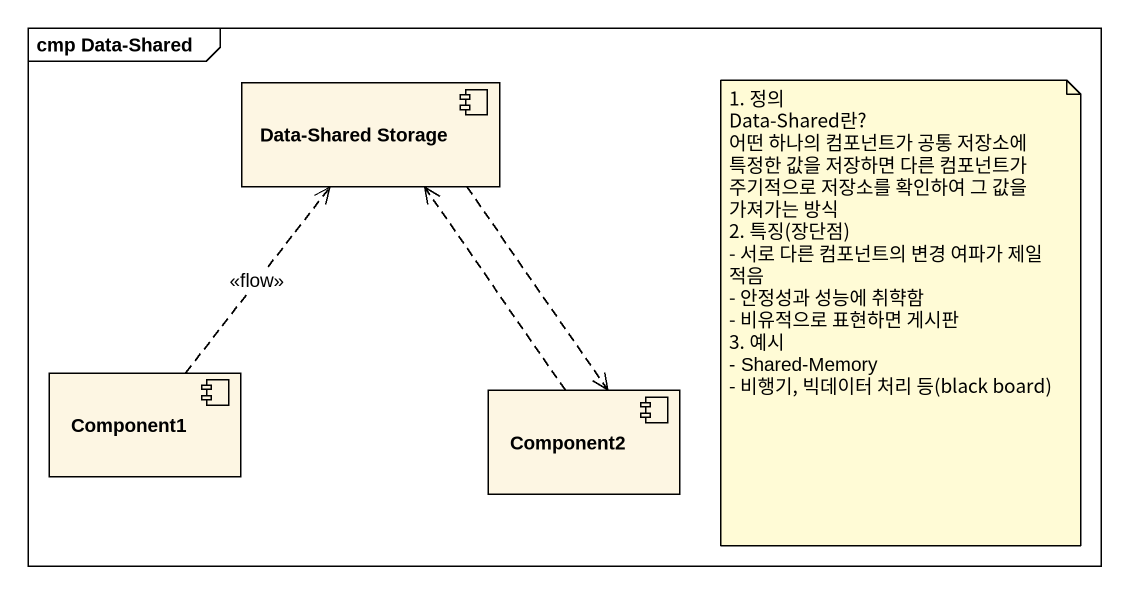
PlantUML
@startuml
mainframe cmp Data-Shared
component "Data-Shared Storage" as Data_Shared_Storage
component Component1
component Component2
Data_Shared_Storage ..> Component2
Component1 .up.> Data_Shared_Storage : <<flow>>
Component2 .up.> Data_Shared_Storage
note as N1
  1. 정의
  Data-Shared란?
  어떤 하나의 컴포넌트가 공통 저장소에 특정한 값을 저장하면 다른 컴포넌트가 주기적으로 저장소를 확인하여 그 값을 가져가는 방식
  2. 특징(장단점)
  - 서로 다른 컴포넌트의 변경 여파가 제일 적음
  - 안정성과 성능에 취햑함
  - 비유적으로 표현하면 게시판
  3. 예시
  - Shared-Memory
  - 비행기, 빅데이터 처리 등(black board)
end note
@enduml
